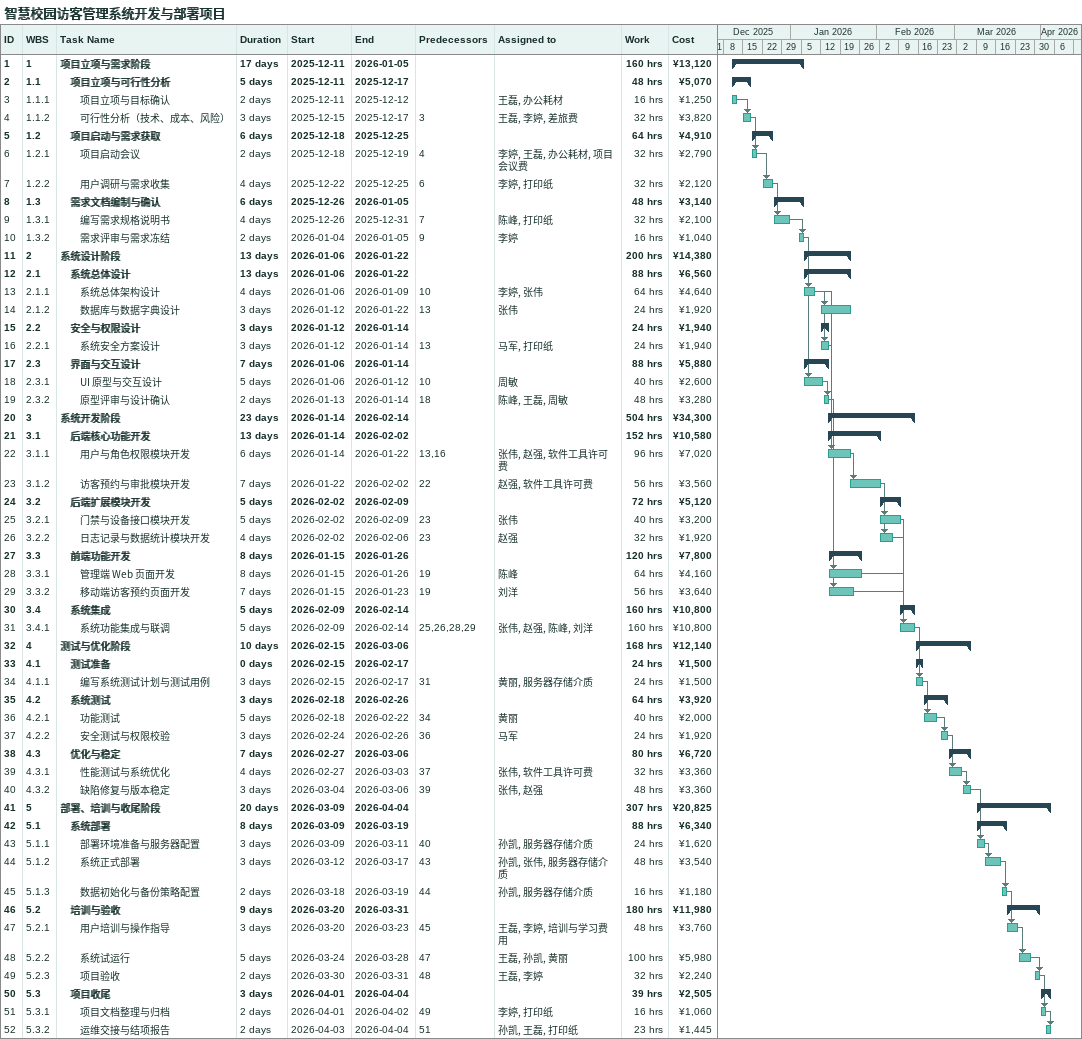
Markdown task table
智慧校园访客管理系统开发与部署项目

| ID | WBS | Task | Duration | Start | Finish | Predecessors | Resources | Work (h) | Cost (¥) |
|---|---|---|---|---|---|---|---|---|---|
| 1 | 1 | **项目立项与需求阶段** | 17d | 2025-12-11 | 2026-01-05 |  |  | 160 | 13120 |
| 2 | 1.1 | **项目立项与可行性分析** | 5d | 2025-12-11 | 2025-12-17 |  |  | 48 | 5070 |
| 3 | 1.1.1 | 项目立项与目标确认 | 2d | 2025-12-11 | 2025-12-12 |  | 王磊, 办公耗材 | 16 | 1250 |
| 4 | 1.1.2 | 可行性分析（技术、成本、风险） | 3d | 2025-12-15 | 2025-12-17 | 3 | 王磊, 李婷, 差旅费 | 32 | 3820 |
| 5 | 1.2 | **项目启动与需求获取** | 6d | 2025-12-18 | 2025-12-25 |  |  | 64 | 4910 |
| 6 | 1.2.1 | 项目启动会议 | 2d | 2025-12-18 | 2025-12-19 | 4 | 李婷, 王磊, 办公耗材, 项目会议费 | 32 | 2790 |
| 7 | 1.2.2 | 用户调研与需求收集 | 4d | 2025-12-22 | 2025-12-25 | 6 | 李婷, 打印纸 | 32 | 2120 |
| 8 | 1.3 | **需求文档编制与确认** | 6d | 2025-12-26 | 2026-01-05 |  |  | 48 | 3140 |
| 9 | 1.3.1 | 编写需求规格说明书 | 4d | 2025-12-26 | 2025-12-31 | 7 | 陈峰, 打印纸 | 32 | 2100 |
| 10 | 1.3.2 | 需求评审与需求冻结 | 2d | 2026-01-04 | 2026-01-05 | 9 | 李婷 | 16 | 1040 |
| 11 | 2 | **系统设计阶段** | 13d | 2026-01-06 | 2026-01-22 |  |  | 200 | 14380 |
| 12 | 2.1 | **系统总体设计** | 13d | 2026-01-06 | 2026-01-22 |  |  | 88 | 6560 |
| 13 | 2.1.1 | 系统总体架构设计 | 4d | 2026-01-06 | 2026-01-09 | 10 | 李婷, 张伟 | 64 | 4640 |
| 14 | 2.1.2 | 数据库与数据字典设计 | 3d | 2026-01-12 | 2026-01-22 | 13 | 张伟 | 24 | 1920 |
| 15 | 2.2 | **安全与权限设计** | 3d | 2026-01-12 | 2026-01-14 |  |  | 24 | 1940 |
| 16 | 2.2.1 | 系统安全方案设计 | 3d | 2026-01-12 | 2026-01-14 | 13 | 马军, 打印纸 | 24 | 1940 |
| 17 | 2.3 | **界面与交互设计** | 7d | 2026-01-06 | 2026-01-14 |  |  | 88 | 5880 |
| 18 | 2.3.1 | UI 原型与交互设计 | 5d | 2026-01-06 | 2026-01-12 | 10 | 周敏 | 40 | 2600 |
| 19 | 2.3.2 | 原型评审与设计确认 | 2d | 2026-01-13 | 2026-01-14 | 18 | 陈峰, 王磊, 周敏 | 48 | 3280 |
| 20 | 3 | **系统开发阶段** | 23d | 2026-01-14 | 2026-02-14 |  |  | 504 | 34300 |
| 21 | 3.1 | **后端核心功能开发** | 13d | 2026-01-14 | 2026-02-02 |  |  | 152 | 10580 |
| 22 | 3.1.1 | 用户与角色权限模块开发 | 6d | 2026-01-14 | 2026-01-22 | 13, 16 | 张伟, 赵强, 软件工具许可费 | 96 | 7020 |
| 23 | 3.1.2 | 访客预约与审批模块开发 | 7d | 2026-01-22 | 2026-02-02 | 22 | 赵强, 软件工具许可费 | 56 | 3560 |
| 24 | 3.2 | **后端扩展模块开发** | 5d | 2026-02-02 | 2026-02-09 |  |  | 72 | 5120 |
| 25 | 3.2.1 | 门禁与设备接口模块开发 | 5d | 2026-02-02 | 2026-02-09 | 23 | 张伟 | 40 | 3200 |
| 26 | 3.2.2 | 日志记录与数据统计模块开发 | 4d | 2026-02-02 | 2026-02-06 | 23 | 赵强 | 32 | 1920 |
| 27 | 3.3 | **前端功能开发** | 8d | 2026-01-15 | 2026-01-26 |  |  | 120 | 7800 |
| 28 | 3.3.1 | 管理端 Web 页面开发 | 8d | 2026-01-15 | 2026-01-26 | 19 | 陈峰 | 64 | 4160 |
| 29 | 3.3.2 | 移动端访客预约页面开发 | 7d | 2026-01-15 | 2026-01-23 | 19 | 刘洋 | 56 | 3640 |
| 30 | 3.4 | **系统集成** | 5d | 2026-02-09 | 2026-02-14 |  |  | 160 | 10800 |
| 31 | 3.4.1 | 系统功能集成与联调 | 5d | 2026-02-09 | 2026-02-14 | 25, 26, 28, 29 | 张伟, 赵强, 陈峰, 刘洋 | 160 | 10800 |
| 32 | 4 | **测试与优化阶段** | 10d | 2026-02-15 | 2026-03-06 |  |  | 168 | 12140 |
| 33 | 4.1 | **测试准备** | 0d | 2026-02-15 | 2026-02-17 |  |  | 24 | 1500 |
| 34 | 4.1.1 | 编写系统测试计划与测试用例 | 3d | 2026-02-15 | 2026-02-17 | 31 | 黄丽, 服务器存储介质 | 24 | 1500 |
| 35 | 4.2 | **系统测试** | 3d | 2026-02-18 | 2026-02-26 |  |  | 64 | 3920 |
| 36 | 4.2.1 | 功能测试 | 5d | 2026-02-18 | 2026-02-22 | 34 | 黄丽 | 40 | 2000 |
| 37 | 4.2.2 | 安全测试与权限校验 | 3d | 2026-02-24 | 2026-02-26 | 36 | 马军 | 24 | 1920 |
| 38 | 4.3 | **优化与稳定** | 7d | 2026-02-27 | 2026-03-06 |  |  | 80 | 6720 |
| 39 | 4.3.1 | 性能测试与系统优化 | 4d | 2026-02-27 | 2026-03-03 | 37 | 张伟, 软件工具许可费 | 32 | 3360 |
| 40 | 4.3.2 | 缺陷修复与版本稳定 | 3d | 2026-03-04 | 2026-03-06 | 39 | 张伟, 赵强 | 48 | 3360 |
| 41 | 5 | **部署、培训与收尾阶段** | 20d | 2026-03-09 | 2026-04-04 |  |  | 307 | 20825 |
| 42 | 5.1 | **系统部署** | 8d | 2026-03-09 | 2026-03-19 |  |  | 88 | 6340 |
| 43 | 5.1.1 | 部署环境准备与服务器配置 | 3d | 2026-03-09 | 2026-03-11 | 40 | 孙凯, 服务器存储介质 | 24 | 1620 |
| 44 | 5.1.2 | 系统正式部署 | 3d | 2026-03-12 | 2026-03-17 | 43 | 孙凯, 张伟, 服务器存储介质 | 48 | 3540 |
| 45 | 5.1.3 | 数据初始化与备份策略配置 | 2d | 2026-03-18 | 2026-03-19 | 44 | 孙凯, 服务器存储介质 | 16 | 1180 |
| 46 | 5.2 | **培训与验收** | 9d | 2026-03-20 | 2026-03-31 |  |  | 180 | 11980 |
| 47 | 5.2.1 | 用户培训与操作指导 | 3d | 2026-03-20 | 2026-03-23 | 45 | 王磊, 李婷, 培训与学习费用 | 48 | 3760 |
| 48 | 5.2.2 | 系统试运行 | 5d | 2026-03-24 | 2026-03-28 | 47 | 王磊, 孙凯, 黄丽 | 100 | 5980 |
| 49 | 5.2.3 | 项目验收 | 2d | 2026-03-30 | 2026-03-31 | 48 | 王磊, 李婷 | 32 | 2240 |
| 50 | 5.3 | **项目收尾** | 3d | 2026-04-01 | 2026-04-04 |  |  | 39 | 2505 |
| 51 | 5.3.1 | 项目文档整理与归档 | 2d | 2026-04-01 | 2026-04-02 | 49 | 李婷, 打印纸 | 16 | 1060 |
| 52 | 5.3.2 | 运维交接与结项报告 | 2d | 2026-04-03 | 2026-04-04 | 51 | 孙凯, 王磊, 打印纸 | 23 | 1445 |
